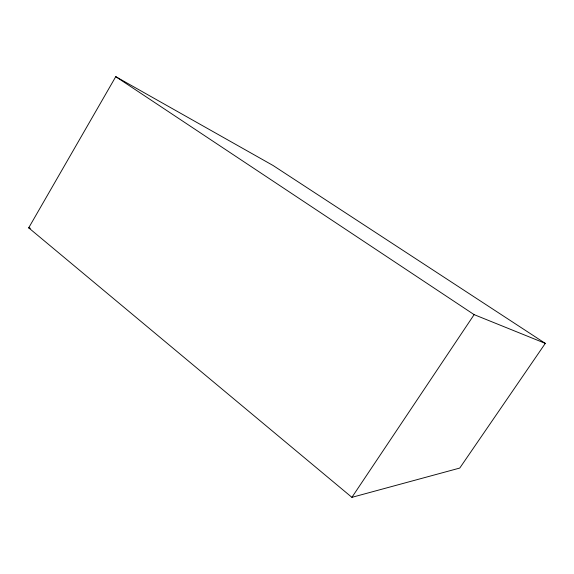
<?xml version="1.0" encoding="UTF-8"?>
<svg xmlns="http://www.w3.org/2000/svg" width="574" height="574" viewBox="0 0 574 574"><rect width="100%" height="100%" fill="white"/><g stroke="black" fill="none" stroke-linecap="round" stroke-linejoin="round"><path stroke-width="0.86" d="M28.7 227.842L115.761 76.658L273.088 165.506L545.3 343.381L459.752 468.061L351.905 497.342L28.7 227.842L30.429 228.301M351.905 497.342L474.138 314.638L545.3 343.381M115.761 76.658L474.138 314.638"/></g></svg>
